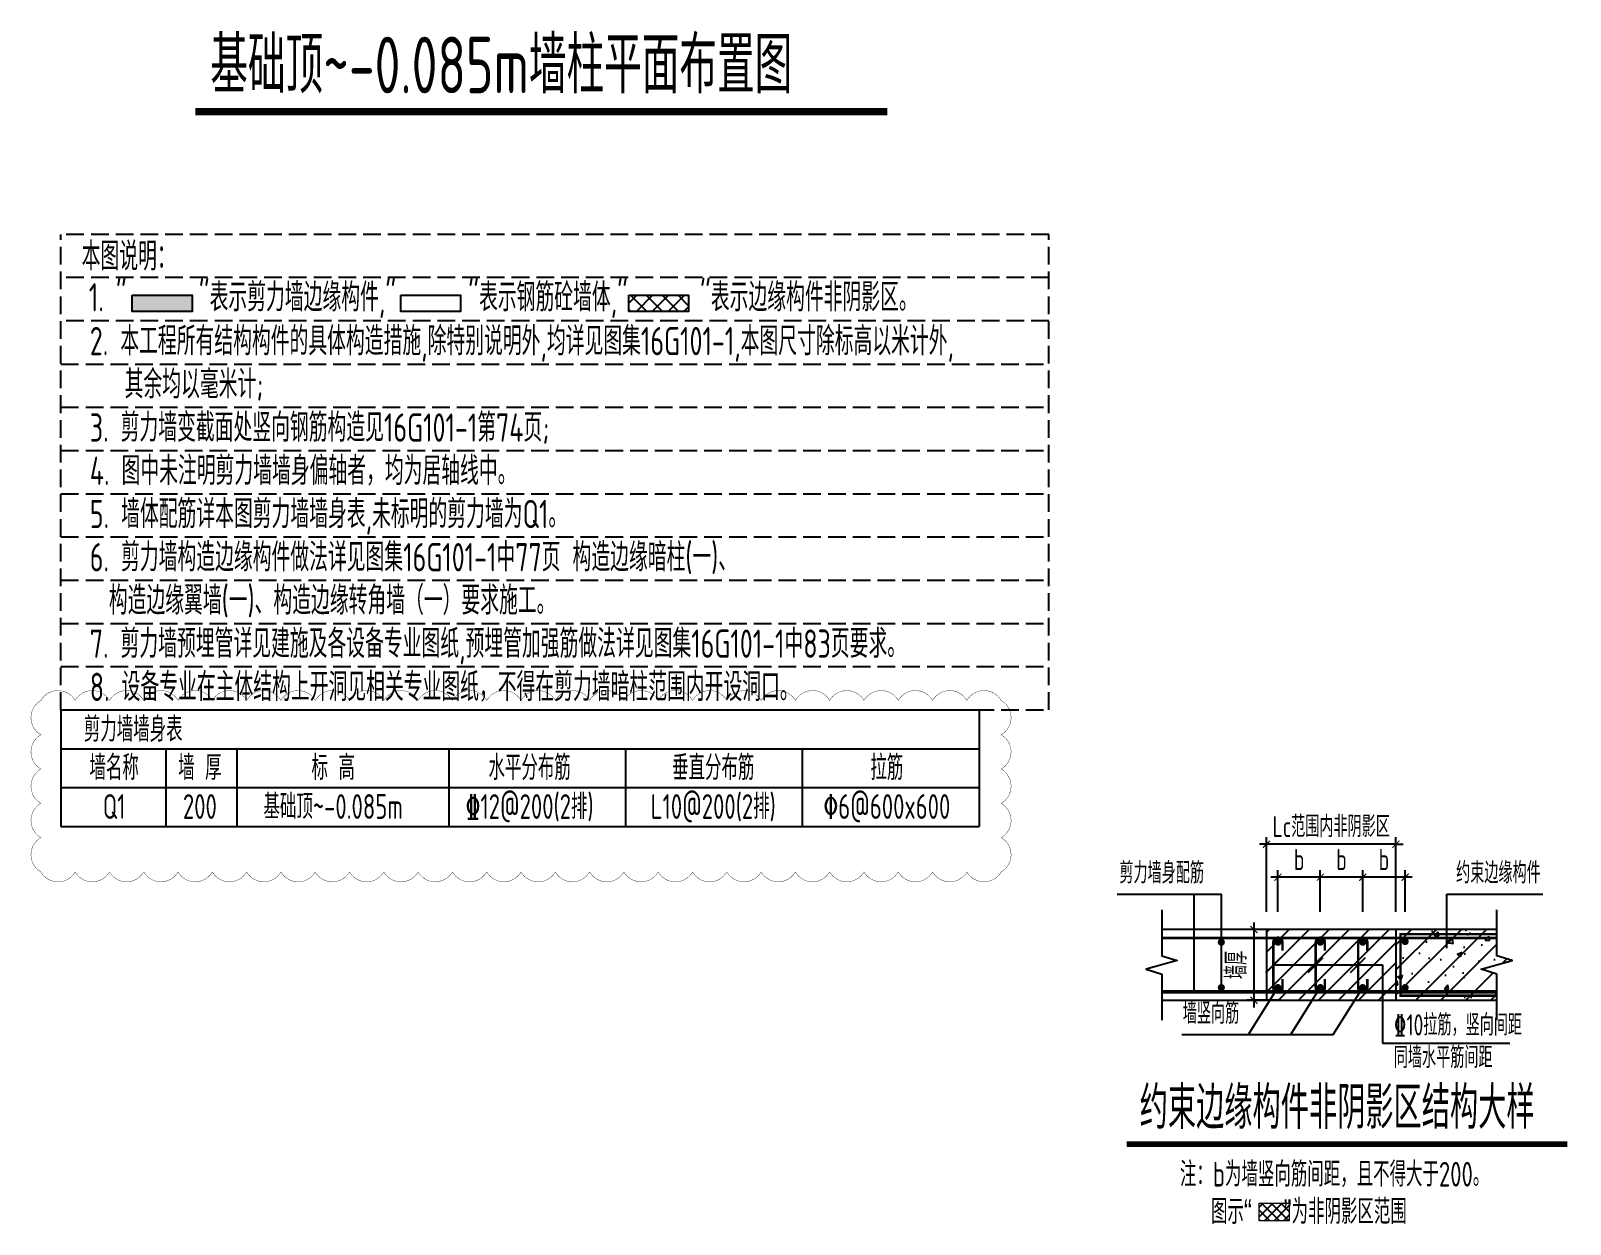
# Model space of a CAD drawing. Extents: x -668857 to 143095, y -247466 to 228182.
# Drawn here: x -309796 to -288022, y 178981 to 195865 of the extents above; entities that cross this region are included whole.
import ezdxf
from ezdxf.enums import TextEntityAlignment as Align

# ---------------------------------------------------------------- set-up
doc = ezdxf.new("R2010")
doc.units = 0
doc.header["$LTSCALE"] = 1000
doc.linetypes.add('DASH', pattern=[0.35, 0.25, -0.1])
doc.linetypes.add('H3普通虚线', pattern=[4.2, 3, -1.2])
doc.layers.get('0').update_dxf_attribs({"linetype": 'CONTINUOUS'})
doc.layers.get('DEFPOINTS').update_dxf_attribs({"linetype": 'CONTINUOUS'})
for name, color, linetype in [('HATCH', 8, 'CONTINUOUS'), ('PUB_TEXT', 2, 'CONTINUOUS'), ('S-BEAM-XRBAR', 20, 'CONTINUOUS'), ('S-DETL-DIM', 151, 'CONTINUOUS'), ('S-DETL-LINE1', 2, 'CONTINUOUS'), ('S-DETL-LINE2', 2, 'H3普通虚线'), ('S-DETL-TEXT', 7, 'CONTINUOUS'), ('S-WALL-BEHATCH', 51, 'CONTINUOUS'), ('S-X详图钢筋', 6, 'CONTINUOUS'), ('S-文字', 7, 'CONTINUOUS'), ('S-表格线', 54, 'CONTINUOUS')]:
    doc.layers.add(name, color=color, linetype=linetype)
doc.layers.add('墙柱轮廓', color=7, linetype='CONTINUOUS', lineweight=18)
doc.layers.add('审图修改', color=2, linetype='CONTINUOUS', plot=False)
doc.styles.add('TSSD_DIMENSION', font='Tssdeng.shx', dxfattribs={"width": 0.7, "bigfont": 'tssdchn.shx'})
doc.styles.add('TSSD_REIN', font='tssdeng.shx', dxfattribs={"width": 0.7, "height": 300, "bigfont": 'tssdchn.shx'})
doc.dimstyles.new('TSSD_25_100', dxfattribs={"dimtxt": 300, "dimasz": 100, "dimexe": 100, "dimexo": 250, "dimgap": 100, "dimtad": 1, "dimdec": 0, "dimlfac": 0.25, "dimzin": 0, "dimdsep": 46, "dimtxsty": 'TSSD_DIMENSION', "dimblk": 'ARCHTICK', "dimcen": 0, "dimdle": 100, "dimclrt": 7, "dimadec": 0, "dimazin": 0, "dimtfac": 1, "dimtdec": 0, "dimtix": 1, "dimtmove": 2, "dimatfit": 3, "dimldrblk": 'ARCHTICK', "dimfxl": 0, "dimtolj": 1, "dimtzin": 0, "dimarcsym": 0})

# ---------------------------------------------------------------- blocks, each defined once
blk = doc.blocks.new('_ArchTick')
at = {"color": 0, "linetype": 'ByBlock', "const_width": 0.15}
blk.add_lwpolyline([(-0.5, -0.5), (0.5, 0.5)], dxfattribs=at)
blk = doc.blocks.new('*D27')
at = {"layer": 'DEFPOINTS', "color": 0}
for p in [(2113, 5957), (2113, 4750), (3945, 4750)]:
    blk.add_point(p, dxfattribs=at)
at = {"layer": 'S-DETL-DIM', "color": 0, "lineweight": -2}
for p, q in [((2113, 5957), (2013, 5957)), ((2113, 5000), (2113, 6057)), ((3945, 5957), (2113, 5957)), ((3945, 5000), (3945, 6057)), ((3945, 5957), (4045, 5957))]:
    blk.add_line(p, q, dxfattribs=at)
at = {"layer": 'S-DETL-DIM', "color": 0, "lineweight": -2, "xscale": 100, "yscale": 100, "zscale": 100}
blk.add_blockref('_ArchTick', (2113, 5957), dxfattribs=at)
at = {"layer": 'S-DETL-DIM', "color": 0, "lineweight": -2, "xscale": 100, "yscale": 100, "zscale": 100, "rotation": 180}
blk.add_blockref('_ArchTick', (3945, 5957), dxfattribs=at)
at = {"layer": 'S-DETL-DIM', "color": 7, "insert": (3029, 6207), "char_height": 300, "attachment_point": 5, "style": 'TSSD_DIMENSION'}
blk.add_mtext('\\A1;Lc范围内非阴影区', dxfattribs=at)
blk = doc.blocks.new('*D28')
at = {"layer": 'DEFPOINTS', "color": 0}
for p in [(2275, 5491), (2275, 4750), (2875, 4750)]:
    blk.add_point(p, dxfattribs=at)
at = {"layer": 'S-DETL-DIM', "color": 0, "lineweight": -2}
for p, q in [((2975, 5491), (2175, 5491)), ((2275, 5000), (2275, 5591)), ((2875, 5000), (2875, 5591))]:
    blk.add_line(p, q, dxfattribs=at)
at = {"layer": 'S-DETL-DIM', "color": 0, "lineweight": -2, "xscale": 100, "yscale": 100, "zscale": 100, "rotation": 180}
blk.add_blockref('_ArchTick', (2275, 5491), dxfattribs=at)
at = {"layer": 'S-DETL-DIM', "color": 0, "lineweight": -2, "xscale": 100, "yscale": 100, "zscale": 100}
blk.add_blockref('_ArchTick', (2875, 5491), dxfattribs=at)
at = {"layer": 'S-DETL-DIM', "color": 7, "insert": (2575, 5741), "char_height": 300, "attachment_point": 5, "style": 'TSSD_DIMENSION'}
blk.add_mtext('\\A1;b', dxfattribs=at)
blk = doc.blocks.new('*D29')
at = {"layer": 'DEFPOINTS', "color": 0}
for p in [(2875, 5491), (2875, 4750), (3475, 4750)]:
    blk.add_point(p, dxfattribs=at)
at = {"layer": 'S-DETL-DIM', "color": 0, "lineweight": -2}
for p, q in [((3575, 5491), (2775, 5491)), ((2875, 5000), (2875, 5591)), ((3475, 5000), (3475, 5591))]:
    blk.add_line(p, q, dxfattribs=at)
at = {"layer": 'S-DETL-DIM', "color": 0, "lineweight": -2, "xscale": 100, "yscale": 100, "zscale": 100, "rotation": 180}
blk.add_blockref('_ArchTick', (2875, 5491), dxfattribs=at)
at = {"layer": 'S-DETL-DIM', "color": 0, "lineweight": -2, "xscale": 100, "yscale": 100, "zscale": 100}
blk.add_blockref('_ArchTick', (3475, 5491), dxfattribs=at)
at = {"layer": 'S-DETL-DIM', "color": 7, "insert": (3175, 5741), "char_height": 300, "attachment_point": 5, "style": 'TSSD_DIMENSION'}
blk.add_mtext('\\A1;b', dxfattribs=at)
blk = doc.blocks.new('*D30')
at = {"layer": 'DEFPOINTS', "color": 0}
for p in [(3475, 5491), (3475, 4750), (4075, 4750)]:
    blk.add_point(p, dxfattribs=at)
at = {"layer": 'S-DETL-DIM', "color": 0, "lineweight": -2}
for p, q in [((4175, 5491), (3375, 5491)), ((3475, 5000), (3475, 5591)), ((4075, 5000), (4075, 5591))]:
    blk.add_line(p, q, dxfattribs=at)
at = {"layer": 'S-DETL-DIM', "color": 0, "lineweight": -2, "xscale": 100, "yscale": 100, "zscale": 100, "rotation": 180}
blk.add_blockref('_ArchTick', (3475, 5491), dxfattribs=at)
at = {"layer": 'S-DETL-DIM', "color": 0, "lineweight": -2, "xscale": 100, "yscale": 100, "zscale": 100}
blk.add_blockref('_ArchTick', (4075, 5491), dxfattribs=at)
at = {"layer": 'S-DETL-DIM', "color": 7, "insert": (3775, 5741), "char_height": 300, "attachment_point": 5, "style": 'TSSD_DIMENSION'}
blk.add_mtext('\\A1;b', dxfattribs=at)
blk = doc.blocks.new('*D31')
at = {"layer": 'DEFPOINTS', "color": 0}
for p in [(2566, 4750), (1936, 3750), (2566, 3750)]:
    blk.add_point(p, dxfattribs=at)
at = {"layer": 'S-DETL-DIM', "color": 0, "lineweight": -2}
for p, q in [((1936, 4850), (1936, 3650)), ((2316, 4750), (1836, 4750)), ((2316, 3750), (1836, 3750))]:
    blk.add_line(p, q, dxfattribs=at)
at = {"layer": 'S-DETL-DIM', "color": 0, "lineweight": -2, "xscale": 100, "yscale": 100, "zscale": 100}
for p, rotation in [((1936, 4750), 90), ((1936, 3750), 270)]:
    blk.add_blockref('_ArchTick', p, dxfattribs=dict(at, rotation=rotation))
at = {"layer": 'S-DETL-DIM', "color": 7, "insert": (1686, 4250), "char_height": 300, "attachment_point": 5, "rotation": 90, "style": 'TSSD_DIMENSION'}
blk.add_mtext('\\A1;墙厚', dxfattribs=at)
blk = doc.blocks.new('*U505')
at = {"layer": 'HATCH'}
for points in [[(5140097, 756132), (5140097, 756363), (5140942, 756132)], [(5140097, 756363), (5140942, 756132), (5140942, 756363)]]:
    blk.add_solid(points, dxfattribs=at)
blk = doc.blocks.new('20210311.03312664')
at = {"layer": 'HATCH'}
h = blk.add_hatch(dxfattribs=at)
h.set_pattern_fill('METAL', color=256, scale=50, style=0)
h.set_pattern_definition([(45, (970506.73, 314564.58), (-141.421356, 141.421356), [])])
h.paths.add_polyline_path([(3945, 4750.5), (2113.2, 4750.5), (2113.2, 3750.5), (3945, 3750.5)])
at = {"layer": 'HATCH', "ltscale": 0.5}
h = blk.add_hatch(dxfattribs=at)
h.set_pattern_fill('HOLE_MATETIEL', color=256, scale=30, style=0)
h.set_pattern_definition([(45, (0, 584.78), (-67.352, 67.352), []), (135, (0, 584.78), (-67.352, -67.352), [])])
h.paths.add_polyline_path([(2009.3, 881.5), (2436.4, 881.5), (2436.4, 630), (2009.3, 630)])
at = {"layer": 'S-WALL-BEHATCH'}
h = blk.add_hatch(dxfattribs=at)
h.set_pattern_fill('钢筋混凝土', color=0, scale=100, style=0)
h.set_pattern_definition([(45, (-313936.74, 156299.2), (-176.7767, 176.7767), []), (50, (-313936.74, 156299.2), (717.2602, -62.7521), [75, -825]), (355, (-313936.74, 156299.2), (-138.7513, 752.1921), [60, -660]), (100.4514, (-313877, 156294), (578.5094, 689.4395), [63.7402, -701.1421]), (46.1842, (-313936.7, 156499.2), (1067.241, -165.519), [112.5, -1237.5]), (96.6356, (-313847.8, 156485.4), (934.6627, 974.118), [95.6103, -1051.713]), (351.1842, (-313936.7, 156499.2), (934.662, 974.1186), [90, -990]), (21, (-313836.74, 156449.2), (596.9071, -402.6189), [75, -825]), (326, (-313836.74, 156449.2), (243.3153, 725.15), [60, -660]), (71.4514, (-313787, 156415.66), (840.2226, 322.5305), [63.7402, -701.1421]), (37.5, (-313936.74, 156299.2), (12.15986, 332.89385), [0, -652, 0, -670, 0, -662.5]), (7.5, (-313936.74, 156299.2), (263.06954, 394.4117), [0, -382, 0, -637, 0, -252.5]), (327.5, (-314159.74, 156299.2), (533.82244, -22.55487), [0, -250, 0, -780, 0, -1035]), (317.5, (-314259.74, 156299.2), (583.1862, 100.105), [0, -325, 0, -518, 0, -735])])
h.paths.add_polyline_path([(5370.8, 3750.5), (5370.8, 4120.5), (5150.8, 4190.5), (5590.8, 4310.5), (5370.8, 4380.5), (5370.8, 4750.5), (3945, 4750.5), (3945, 3750.5)])
at = {"layer": 'S-DETL-LINE1', "color": 0}
for p, q in [((5370.8, 4750.5), (631.6, 4750.5)), ((631.6, 3750.5), (5370.8, 3750.5))]:
    blk.add_line(p, q, dxfattribs=at)
for points in [[(631.6, 5030.5), (631.6, 4380.5), (851.6, 4310.5), (411.6, 4190.5), (631.6, 4120.5), (631.6, 3470.5)], [(5370.8, 3470.5), (5370.8, 4120.5), (5150.8, 4190.5), (5590.8, 4310.5), (5370.8, 4380.5), (5370.8, 5030.5)]]:
    blk.add_lwpolyline(points, dxfattribs=at)
at = {"layer": 'S-DETL-LINE2', "color": 0}
for p, q in [((2113.2, 4750.5), (2113.2, 3750.5)), ((3945, 4750.5), (3945, 3750.5))]:
    blk.add_line(p, q, dxfattribs=at)
at = {"layer": 'S-DETL-TEXT'}
for p, q in [((0, 5252), (1475, 5252)), ((1089.8, 3870.5), (1089.8, 5252)), ((1475, 3929.9), (1475, 5252)), ((4663.9, 5252), (6022.2, 5252)), ((4663.9, 4489.6), (4663.9, 5252)), ((2103.9, 4144.4), (2316.1, 4356.5)), ((2703.9, 4144.4), (2916.1, 4356.5)), ((3303.9, 4144.4), (3516.1, 4356.5)), ((2210, 4250.5), (3755.5, 4250.5)), ((3755.5, 4250.5), (3755.5, 3145.1)), ((1858.3, 3265.1), (2275, 3929.9)), ((2458.3, 3265.1), (2875, 3929.9)), ((3058.3, 3265.1), (3475, 3929.9)), ((916.5, 3265.1), (3058.3, 3265.1)), ((3755.5, 3145.1), (5557.5, 3145.1))]:
    blk.add_line(p, q, dxfattribs=at)
at = {"layer": 'S-DETL-TEXT', "const_width": 80}
blk.add_lwpolyline([(135.2, 1713.7), (6369.7, 1713.7)], dxfattribs=at)
at = {"layer": 'S-WALL-BEHATCH', "color": 0}
blk.add_lwpolyline([(5150.8, 4190.5), (5590.8, 4310.5), (5370.8, 4380.5), (5370.8, 4750.5), (3945, 4750.5), (3945, 3750.5), (5370.8, 3750.5), (5370.8, 4120.5)], close=True, dxfattribs=at)
at = {"layer": 'S-X详图钢筋'}
for points, const_width in [([(5370.8, 4630.5), (631.6, 4630.5)], 40), ([(5370.8, 3815.5), (4010, 3815.5), (4010, 4685.5), (5370.8, 4685.5)], 35), ([(631.6, 3870.5), (5370.8, 3870.5)], 50)]:
    blk.add_lwpolyline(points, dxfattribs=dict(at, const_width=const_width))
at = {"layer": 'S-X详图钢筋', "const_width": 50}
for points in [[(1500, 4571, -1), (1450, 4571, -1)], [(2300, 4571, -1), (2250, 4571, -1)], [(2900, 4571, -1), (2850, 4571, -1)], [(3500, 4571, -1), (3450, 4571, -1)], [(4050, 4580.5, 1), (4100, 4580.5, 1)], [(1500, 3929.9, 1), (1450, 3929.9, 1)], [(2300, 3929.9, 1), (2250, 3929.9, 1)], [(2900, 3929.9, 1), (2850, 3929.9, 1)], [(3500, 3929.9, 1), (3450, 3929.9, 1)], [(4100, 3929.9, 1), (4050, 3929.9, 1)]]:
    blk.add_lwpolyline(points, format="xyb", close=True, dxfattribs=at)
at = {"layer": 'S-X详图钢筋', "const_width": 35}
for points in [[(2340, 4451), (2340, 4571, 1), (2210, 4571), (2210, 3929.9, 1), (2340, 3929.9), (2340, 4049.9)], [(2940, 4451), (2940, 4571, 1), (2810, 4571), (2810, 3929.9, 1), (2940, 3929.9), (2940, 4049.9)], [(3540, 4451), (3540, 4571, 1), (3410, 4571), (3410, 3929.9, 1), (3540, 3929.9), (3540, 4049.9)]]:
    blk.add_lwpolyline(points, format="xyb", dxfattribs=at)
at = {"layer": '墙柱轮廓', "color": 2}
blk.add_lwpolyline([(2009.3, 881.5), (2436.4, 881.5), (2436.4, 630), (2009.3, 630)], close=True, dxfattribs=at)
at = {"layer": 'S-DETL-TEXT', "style": 'TSSD_REIN', "width": 0.7}
for s, p in [('剪力墙身配筋', (32.7, 5313.8)), ('约束边缘构件', (4795.8, 5313.8)), ('墙竖向筋', (929.8, 3327.6))]:
    blk.add_text(s, height=300, dxfattribs=at).set_placement(p, align=Align.BOTTOM_LEFT)
for s, height, p in [('\x8410拉筋，竖向间距', 300, (3914.5, 3251.7)), ('同墙水平筋间距', 300, (3914.5, 2792)), ('约束边缘构件非阴影区结构大样', 600, (319.9, 1931.1)), ('注：b为墙竖向筋间距，且不得大于200。', 350, (889.3, 1114.3)), ('图示“   ”为非阴影区范围', 350, (1329.2, 584.8))]:
    blk.add_text(s, height=height, dxfattribs=at).set_placement(p)
at = {"layer": 'S-DETL-DIM', "color": 0}
for base, p1, p2, text, picture, middle in [((2113.2, 5957.2), (3945, 4750.5), (2113.2, 4750.5), 'Lc范围内非阴影区', '*D27', (3029.1, 6207.2)), ((2275, 5490.8), (2875, 4750.5), (2275, 4750.5), 'b', '*D28', (2575, 5740.8)), ((2875, 5490.8), (3475, 4750.5), (2875, 4750.5), 'b', '*D29', (3175, 5740.8)), ((3475, 5490.8), (4075, 4750.5), (3475, 4750.5), 'b', '*D30', (3775, 5740.8))]:
    dim = blk.add_linear_dim(base=base, p1=p1, p2=p2, text=text, dimstyle='TSSD_25_100', dxfattribs=at)
    dim.commit()
    dim.dimension.update_dxf_attribs({"geometry": picture, "text_midpoint": middle})
at = {"layer": 'S-DETL-DIM'}
dim = blk.add_aligned_dim(p1=(2566, 4750.5), p2=(2566, 3750.5), distance=-629.5, text='墙厚', dimstyle='TSSD_25_100', dxfattribs=at)
dim.commit()
dim.dimension.update_dxf_attribs({"geometry": '*D31', "text_midpoint": (1686.5, 4250.5)})

msp = doc.modelspace()

# ---------------------------------------------------------------- hatches: boundary and pattern name
at = {"layer": 'HATCH'}
h = msp.add_hatch(dxfattribs=at)
h.set_pattern_fill('HOLE_MATETIEL', color=252, scale=50, style=0)
h.set_pattern_definition([(45, (-605251.06, 225754.76), (-112.2532, 112.2532), []), (135, (-605251.06, 225754.76), (-112.2532, -112.2532), [])])
h.paths.add_polyline_path([(-301336.71, 192123.78), (-300491.91, 192123.78), (-300491.91, 191893.05), (-301336.71, 191893.05)])

# ---------------------------------------------------------------- linework, layer by layer
at = {"layer": 'PUB_TEXT', "color": 7, "const_width": 100}
msp.add_lwpolyline([(-307466.77, 194721.22), (-297679.64, 194721.22)], dxfattribs=at)
at = {"layer": 'S-文字'}
for points in [[(-308359.94, 192123.78), (-307515.14, 192123.78), (-307515.14, 191893.05), (-308359.94, 191893.05)], [(-304563.47, 192123.78), (-303718.67, 192123.78), (-303718.67, 191893.05), (-304563.47, 191893.05)], [(-301336.71, 192123.78), (-300491.91, 192123.78), (-300491.91, 191893.05), (-301336.71, 191893.05)]]:
    msp.add_lwpolyline(points, close=True, dxfattribs=at)
at = {"layer": 'S-表格线', "linetype": 'DASH'}
for p, q in [((-309369.41, 186257.94), (-309369.41, 192984.71)), ((-295394.3, 192984.71), (-309369.41, 192984.71)), ((-295394.3, 186257.94), (-295394.3, 192984.71)), ((-295394.3, 192373.18), (-309369.41, 192373.18)), ((-295394.3, 191761.66), (-309369.41, 191761.66)), ((-309369.41, 191150.13), (-295394.3, 191150.13)), ((-309369.41, 190538.61), (-295394.3, 190538.61)), ((-309369.41, 189927.09), (-295394.3, 189927.09)), ((-309369.41, 189315.56), (-295394.3, 189315.56)), ((-309369.41, 188704.04), (-295394.3, 188704.04)), ((-309369.41, 188092.51), (-295394.3, 188092.51)), ((-309369.41, 187480.99), (-295394.3, 187480.99)), ((-309369.41, 186869.47), (-295394.3, 186869.47)), ((-309369.41, 186257.94), (-295394.3, 186257.94))]:
    msp.add_line(p, q, dxfattribs=at)
at = {"layer": 'S-表格线'}
for p, q in [((-309369.41, 186257.94), (-309369.41, 184607.94)), ((-309369.41, 186257.94), (-296383.66, 186257.94)), ((-296383.66, 186257.94), (-296383.66, 184607.94)), ((-309369.41, 185707.94), (-296383.66, 185707.94)), ((-307883.66, 185707.94), (-307883.66, 184607.94)), ((-306883.66, 185707.94), (-306883.66, 184607.94)), ((-303883.66, 185707.94), (-303883.66, 184607.94)), ((-301383.66, 185707.94), (-301383.66, 184607.94)), ((-298883.66, 185707.94), (-298883.66, 184607.94)), ((-309369.41, 185157.94), (-296383.66, 185157.94)), ((-309369.41, 184607.94), (-296383.66, 184607.94))]:
    msp.add_line(p, q, dxfattribs=at)
at = {"layer": '审图修改', "const_width": 5}
msp.add_lwpolyline([(-309653.53, 186391.05, -0.57735027), (-309168.42, 186391.05, -0.57735027), (-308683.32, 186391.05, -0.57735027), (-308198.21, 186391.05, -0.57735027), (-307713.1, 186391.05, -0.57735027), (-307227.99, 186391.05, -0.57735027), (-306742.89, 186391.05, -0.57735027), (-306257.78, 186391.05, -0.57735027), (-305772.67, 186391.05, -0.57735027), (-305287.56, 186391.05, -0.57735027), (-304802.46, 186391.05, -0.57735027), (-304317.35, 186391.05, -0.57735027), (-303832.24, 186391.05, -0.57735027), (-303347.13, 186391.05, -0.57735027), (-302862.02, 186391.05, -0.57735027), (-302376.92, 186391.05, -0.57735027), (-301891.81, 186391.05, -0.57735027), (-301406.7, 186391.05, -0.57735027), (-300921.59, 186391.05, -0.57735027), (-300436.49, 186391.05, -0.57735027), (-299951.38, 186391.05, -0.57735027), (-299466.27, 186391.05, -0.57735027), (-298981.16, 186391.05, -0.57735027), (-298496.06, 186391.05, -0.57735027), (-298010.95, 186391.05, -0.57735027), (-297525.84, 186391.05, -0.57735027), (-297040.73, 186391.05, -0.57735027), (-296555.63, 186391.05, -0.57735027), (-296070.52, 186391.05, -0.57735027), (-296070.52, 185905.94, -0.57735027), (-296070.52, 185420.84, -0.57735027), (-296070.52, 184935.73, -0.57735027), (-296070.52, 184450.62, -0.57735027), (-296070.52, 183965.51, -0.57735027), (-296555.63, 183965.51, -0.57735027), (-297040.73, 183965.51, -0.57735027), (-297525.84, 183965.51, -0.57735027), (-298010.95, 183965.51, -0.57735027), (-298496.06, 183965.51, -0.57735027), (-298981.16, 183965.51, -0.57735027), (-299466.27, 183965.51, -0.57735027), (-299951.38, 183965.51, -0.57735027), (-300436.49, 183965.51, -0.57735027), (-300921.59, 183965.51, -0.57735027), (-301406.7, 183965.51, -0.57735027), (-301891.81, 183965.51, -0.57735027), (-302376.92, 183965.51, -0.57735027), (-302862.02, 183965.51, -0.57735027), (-303347.13, 183965.51, -0.57735027), (-303832.24, 183965.51, -0.57735027), (-304317.35, 183965.51, -0.57735027), (-304802.46, 183965.51, -0.57735027), (-305287.56, 183965.51, -0.57735027), (-305772.67, 183965.51, -0.57735027), (-306257.78, 183965.51, -0.57735027), (-306742.89, 183965.51, -0.57735027), (-307227.99, 183965.51, -0.57735027), (-307713.1, 183965.51, -0.57735027), (-308198.21, 183965.51, -0.57735027), (-308683.32, 183965.51, -0.57735027), (-309168.42, 183965.51, -0.57735027), (-309653.53, 183965.51, -0.57735027), (-309653.53, 184450.62, -0.57735027), (-309653.53, 184935.73, -0.57735027), (-309653.53, 185420.84, -0.57735027), (-309653.53, 185905.94, -0.57735027), (-309653.53, 186391.05, -0.57735027), (-309653.53, 186391.05, -0.57735027)], format="xyb", dxfattribs=at)

# ---------------------------------------------------------------- block references
at = {"layer": 'HATCH'}
msp.add_blockref('*U505', (-5448456.75, -564239), dxfattribs=at)
at = {"layer": 'S-BEAM-XRBAR', "color": 0, "ltscale": 0.5}
msp.add_blockref('20210311.03312664', (-294431.22, 178399.46), dxfattribs=at)

# ---------------------------------------------------------------- texts
at = {"layer": 'PUB_TEXT', "color": 7, "style": 'TSSD_REIN', "width": 0.7}
msp.add_text('基础顶~-0.085m墙柱平面布置图', height=800, dxfattribs=at).set_placement((-307257.19, 194981.22))
at = {"layer": 'S-文字', "style": 'TSSD_REIN', "width": 0.7}
for s, height, p in [('本图说明：', 400, (-309076.52, 192474.54)), ('1. "      "表示剪力墙边缘构件,"      "表示钢筋砼墙体,"      "表示边缘构件非阴影区。', 400, (-308974.79, 191895.58)), ('2. 本工程所有结构构件的具体构造措施,除特别说明外,均详见图集16G101-1,本图尺寸除标高以米计外,', 400, (-308961.27, 191275.27)), ('其余均以毫米计;', 400, (-308468.67, 190663.75)), ('3. 剪力墙变截面处竖向钢筋构造见16G101-1第74页;', 400, (-308961.27, 190052.23)), ('4. 图中未注明剪力墙墙身偏轴者，均为居轴线中。', 400, (-308961.27, 189440.7)), ('6. 剪力墙构造边缘构件做法详见图集16G101-1中77页 构造边缘暗柱(一)、', 400, (-308961.27, 188217.65)), ('构造边缘翼墙(一)、构造边缘转角墙（一）要求施工。', 400, (-308692.03, 187606.13)), ('7. 剪力墙预埋管详见建施及各设备专业图纸,预埋管加强筋做法详见图集16G101-1中83页要求。', 400, (-308961.27, 186994.61)), ('8. 设备专业在主体结构上开洞见相关专业图纸，不得在剪力墙暗柱范围内开设洞口。', 400, (-308961.27, 186383.08)), ('剪力墙墙身表', 350, (-309045.66, 185807.94))]:
    msp.add_text(s, height=height, dxfattribs=at).set_placement(p)
at = {"layer": 'S-文字', "color": 3, "style": 'TSSD_REIN', "width": 0.7}
msp.add_text('5. 墙体配筋详本图剪力墙墙身表,未标明的剪力墙为Q1。', height=400, dxfattribs=at).set_placement((-308961.27, 188829.18))
at = {"layer": 'S-文字', "style": 'TSSD_REIN', "width": 0.7}
for s, p in [('墙名称', (-308617.09, 185265.8)), ('墙 厚', (-307404.41, 185265.8)), ('标 高', (-305519.02, 185265.8)), ('水平分布筋', (-302740.55, 185265.8)), ('垂直分布筋', (-300143.5, 185265.8)), ('拉筋', (-297687.31, 185265.8)), ('基础顶~-0.085m', (-305519.02, 184715.8)), ('L10@200(2排)', (-300143.5, 184715.8)), ('Q1', (-308617.09, 184715.8)), ('200', (-307404.41, 184715.8))]:
    msp.add_text(s, height=350, dxfattribs=at).set_placement(p, align=Align.CENTER)
at = {"layer": 'S-文字', "color": 1, "style": 'TSSD_REIN', "width": 0.7}
for s, p in [('%%13212@200(2排)', (-302740.55, 184715.8)), ('%%1306@600x600', (-297687.31, 184715.8))]:
    msp.add_text(s, height=350, dxfattribs=at).set_placement(p, align=Align.CENTER)

doc.saveas('drawing.dxf')
